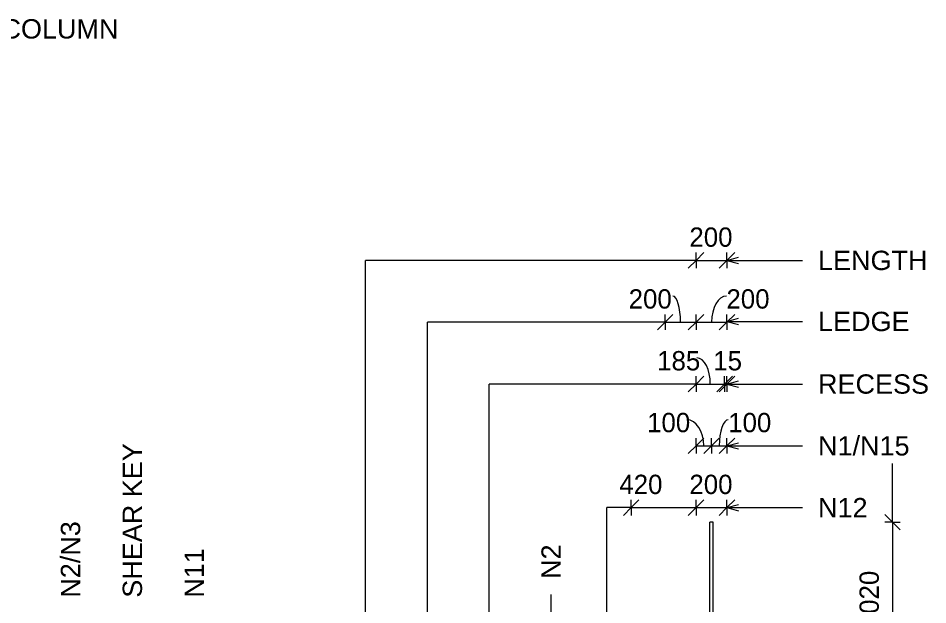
# Model space of a CAD drawing. Header units: millimetres. Extents: x 8080 to 24588, y -2644 to 10127.
# Drawn here: x 18164 to 24047, y 4185 to 7981 of the extents above; entities that cross this region are included whole.
import ezdxf

# ---------------------------------------------------------------- set-up
doc = ezdxf.new("R2010")
doc.units = ezdxf.units.MM
for name, color, linetype, lineweight in [('A-ANNO-DIMS', 211, 'Continuous', 9), ('A-ANNO-DIMS-50', 211, 'Continuous', 9), ('A-DETL-MBND', 5, 'Continuous', 18), ('G-ANNO-TEXT', 231, 'Continuous', 9), ('S-RBAR', 171, 'Continuous', 18)]:
    doc.layers.add(name, color=color, linetype=linetype, lineweight=lineweight)
doc.styles.add('Arial_1', font='arial.ttf', dxfattribs={"height": 125})
doc.styles.add('Nirmala UI Semilight', font='NirmalaS.ttf', dxfattribs={"height": 125})
doc.dimstyles.new('Arrow_Filled_-_2_5_NI_UI', dxfattribs={"dimscale": 304.8, "dimtxt": 130.920493, "dimasz": 0.328084, "dimexe": 0.164042, "dimexo": 0.0625, "dimgap": 0.164042, "dimtad": 1, "dimdec": 0, "dimzin": 0, "dimdsep": 46, "dimtxsty": 'Nirmala UI Semilight', "dimblk1": 'OBLIQUE', "dimblk2": 'OBLIQUE', "dimsah": 1, "dimcen": 0.09, "dimazin": 0, "dimtfac": 1, "dimtdec": 4, "dimtix": 1, "dimtmove": 0, "dimatfit": 3, "dimfxl": 0.164042, "dimfxlon": 1, "dimtvp": 1, "dimtolj": 1, "dimtzin": 0, "dimarcsym": 2})
doc.dimstyles.new('Arrow_Filled_-_2_5_NI_UI_1', dxfattribs={"dimscale": 304.8, "dimtxt": 130.920493, "dimasz": 0.328084, "dimexe": 0.164042, "dimexo": 0.0625, "dimgap": 0.164042, "dimtad": 1, "dimdec": 0, "dimzin": 0, "dimdsep": 46, "dimtxsty": 'Nirmala UI Semilight', "dimblk1": 'OBLIQUE', "dimblk2": 'OBLIQUE', "dimsah": 1, "dimcen": 0.09, "dimazin": 0, "dimtfac": 1, "dimtdec": 4, "dimtix": 1, "dimtmove": 2, "dimatfit": 3, "dimfxl": 0.164042, "dimfxlon": 1, "dimtvp": 1, "dimtolj": 1, "dimtzin": 0, "dimarcsym": 2})
doc.dimstyles.new('Arrow_Filled_-_2_5_NI_UI_2', dxfattribs={"dimscale": 304.8, "dimtxt": 130.920493, "dimasz": 0.328084, "dimexe": 0.164042, "dimexo": 0.0625, "dimgap": 0.164042, "dimtad": 1, "dimdec": 0, "dimzin": 0, "dimdsep": 46, "dimtxsty": 'Nirmala UI Semilight', "dimblk1": 'OBLIQUE', "dimblk2": 'OBLIQUE', "dimsah": 1, "dimcen": 0.09, "dimazin": 0, "dimtfac": 1, "dimtdec": 4, "dimtix": 1, "dimtmove": 1, "dimatfit": 3, "dimfxl": 0.164042, "dimfxlon": 1, "dimtvp": 1, "dimtolj": 1, "dimtzin": 0, "dimarcsym": 2})

# ---------------------------------------------------------------- blocks, each defined once
blk = doc.blocks.new('DIMBLOCK112-Elevation Right')
at = {"layer": 'A-ANNO-DIMS-50'}
for p, q in [((22127.7, 4814), (22177.7, 4864)), ((22127.7, 4814), (22127.7, 4864)), ((22547.7, 4814), (22597.7, 4864)), ((22547.7, 4814), (22547.7, 4864)), ((22127.7, 4814), (22077.7, 4764)), ((22127.7, 4814), (22547.7, 4814)), ((22127.7, 4814), (22127.7, 4764)), ((22547.7, 4814), (22497.7, 4764)), ((22547.7, 4814), (22547.7, 4764))]:
    blk.add_line(p, q, dxfattribs=at)
at = {"layer": 'A-ANNO-DIMS-50', "color": 0, "insert": (22051.9, 5027.1), "char_height": 125, "width": 345.63, "attachment_point": 1, "line_spacing_factor": 1.142579, "style": 'Nirmala UI Semilight'}
blk.add_mtext('420', dxfattribs=at)
blk = doc.blocks.new('_Oblique')
at = {"color": 0, "linetype": 'ByBlock', "lineweight": -2}
blk.add_line((-0.5, -0.5), (0.5, 0.5), dxfattribs=at)
blk = doc.blocks.new('DIMBLOCK113-Elevation Right')
at = {"layer": 'A-ANNO-DIMS-50'}
for p, q in [((22547.7, 4814), (22597.7, 4864)), ((22547.7, 4814), (22547.7, 4864)), ((22747.7, 4814), (22797.7, 4864)), ((22747.7, 4814), (22747.7, 4864)), ((22547.7, 4814), (22497.7, 4764)), ((22547.7, 4814), (22747.7, 4814)), ((22547.7, 4814), (22547.7, 4764)), ((22747.7, 4814), (22697.7, 4764)), ((22747.7, 4814), (22747.7, 4764))]:
    blk.add_line(p, q, dxfattribs=at)
at = {"layer": 'A-ANNO-DIMS-50', "color": 0, "insert": (22504.9, 5027.1), "char_height": 125, "width": 342.774, "attachment_point": 1, "line_spacing_factor": 1.142579, "style": 'Nirmala UI Semilight'}
blk.add_mtext('200', dxfattribs=at)
blk = doc.blocks.new('DIMBLOCK115-Elevation Right')
at = {"layer": 'A-ANNO-DIMS-50'}
for p, q in [((22547.7, 5214), (22597.7, 5264)), ((22547.7, 5214), (22547.7, 5264)), ((22647.7, 5214), (22697.7, 5264)), ((22647.7, 5214), (22647.7, 5264)), ((22547.7, 5214), (22497.7, 5164)), ((22547.7, 5214), (22647.7, 5214)), ((22547.7, 5214), (22547.7, 5164)), ((22647.7, 5214), (22597.7, 5164)), ((22647.7, 5214), (22647.7, 5164))]:
    blk.add_line(p, q, dxfattribs=at)
blk.add_ellipse((22488.3, 5214), major_axis=(0, 169), ratio=0.64739, start_param=4.712389, end_param=6.283185, dxfattribs=at)
at = {"layer": 'A-ANNO-DIMS-50', "color": 0, "insert": (22231.2, 5427.1), "char_height": 125, "width": 308.496, "attachment_point": 1, "line_spacing_factor": 1.142579, "style": 'Nirmala UI Semilight'}
blk.add_mtext('100', dxfattribs=at)
blk = doc.blocks.new('DIMBLOCK116-Elevation Right')
at = {"layer": 'A-ANNO-DIMS-50'}
for p, q in [((22647.7, 5214), (22697.7, 5264)), ((22647.7, 5214), (22647.7, 5264)), ((22747.7, 5214), (22797.7, 5264)), ((22747.7, 5214), (22747.7, 5264)), ((22647.7, 5214), (22597.7, 5164)), ((22647.7, 5214), (22747.7, 5214)), ((22647.7, 5214), (22647.7, 5164)), ((22747.7, 5214), (22697.7, 5164)), ((22747.7, 5214), (22747.7, 5164))]:
    blk.add_line(p, q, dxfattribs=at)
blk.add_ellipse((22755.8, 5214), major_axis=(0, 169), ratio=0.343232, start_param=0, end_param=1.570796, dxfattribs=at)
at = {"layer": 'A-ANNO-DIMS-50', "color": 0, "insert": (22755.8, 5427.1), "char_height": 125, "width": 308.496, "attachment_point": 1, "line_spacing_factor": 1.142579, "style": 'Nirmala UI Semilight'}
blk.add_mtext('100', dxfattribs=at)
blk = doc.blocks.new('DIMBLOCK117-Elevation Right')
at = {"layer": 'A-ANNO-DIMS-50'}
for p, q in [((22547.7, 5614), (22597.7, 5664)), ((22547.7, 5614), (22547.7, 5664)), ((22732.7, 5614), (22782.7, 5664)), ((22732.7, 5614), (22732.7, 5664)), ((22547.7, 5614), (22497.7, 5564)), ((22547.7, 5614), (22732.7, 5614)), ((22547.7, 5614), (22547.7, 5564)), ((22732.7, 5614), (22682.7, 5564)), ((22732.7, 5614), (22732.7, 5564))]:
    blk.add_line(p, q, dxfattribs=at)
blk.add_ellipse((22553.2, 5614), major_axis=(0, 169), ratio=0.514754, start_param=4.712389, end_param=6.283185, dxfattribs=at)
at = {"layer": 'A-ANNO-DIMS-50', "color": 0, "insert": (22296.2, 5827.1), "char_height": 125, "width": 308.496, "attachment_point": 1, "line_spacing_factor": 1.142579, "style": 'Nirmala UI Semilight'}
blk.add_mtext('185', dxfattribs=at)
blk = doc.blocks.new('DIMBLOCK118-Elevation Right')
at = {"layer": 'A-ANNO-DIMS-50'}
for p, q in [((22732.7, 5614), (22782.7, 5664)), ((22732.7, 5614), (22732.7, 5664)), ((22747.7, 5614), (22797.7, 5664)), ((22747.7, 5614), (22747.7, 5664)), ((22732.7, 5614), (22682.7, 5564)), ((22747.7, 5614), (22697.7, 5564)), ((22732.7, 5614), (22747.7, 5614)), ((22732.7, 5614), (22732.7, 5564)), ((22747.7, 5614), (22747.7, 5564))]:
    blk.add_line(p, q, dxfattribs=at)
at = {"layer": 'A-ANNO-DIMS-50', "color": 0, "insert": (22659.3, 5827.1), "char_height": 125, "width": 194.238, "attachment_point": 1, "line_spacing_factor": 1.142579, "style": 'Nirmala UI Semilight'}
blk.add_mtext('15', dxfattribs=at)
blk = doc.blocks.new('DIMBLOCK119-Elevation Right')
at = {"layer": 'A-ANNO-DIMS-50'}
for p, q in [((22347.7, 6014), (22397.7, 6064)), ((22347.7, 6014), (22347.7, 6064)), ((22547.7, 6014), (22597.7, 6064)), ((22547.7, 6014), (22547.7, 6064)), ((22347.7, 6014), (22297.7, 5964)), ((22347.7, 6014), (22547.7, 6014)), ((22347.7, 6014), (22347.7, 5964)), ((22547.7, 6014), (22497.7, 5964)), ((22547.7, 6014), (22547.7, 5964))]:
    blk.add_line(p, q, dxfattribs=at)
blk.add_ellipse((22397.8, 6014), major_axis=(0, 169), ratio=0.295226, start_param=4.712389, end_param=6.283185, dxfattribs=at)
at = {"layer": 'A-ANNO-DIMS-50', "color": 0, "insert": (22112.2, 6227.1), "char_height": 125, "width": 342.774, "attachment_point": 1, "line_spacing_factor": 1.142579, "style": 'Nirmala UI Semilight'}
blk.add_mtext('200', dxfattribs=at)
blk = doc.blocks.new('DIMBLOCK120-Elevation Right')
at = {"layer": 'A-ANNO-DIMS-50'}
for p, q in [((22547.7, 6014), (22597.7, 6064)), ((22547.7, 6014), (22547.7, 6064)), ((22747.7, 6014), (22797.7, 6064)), ((22747.7, 6014), (22747.7, 6064)), ((22547.7, 6014), (22497.7, 5964)), ((22547.7, 6014), (22747.7, 6014)), ((22547.7, 6014), (22547.7, 5964)), ((22747.7, 6014), (22697.7, 5964)), ((22747.7, 6014), (22747.7, 5964))]:
    blk.add_line(p, q, dxfattribs=at)
blk.add_ellipse((22744.3, 6014), major_axis=(0, 169), ratio=0.5711, start_param=0, end_param=1.570796, dxfattribs=at)
at = {"layer": 'A-ANNO-DIMS-50', "color": 0, "insert": (22744.3, 6227.1), "char_height": 125, "width": 342.774, "attachment_point": 1, "line_spacing_factor": 1.142579, "style": 'Nirmala UI Semilight'}
blk.add_mtext('200', dxfattribs=at)
blk = doc.blocks.new('DIMBLOCK121-Elevation Right')
at = {"layer": 'A-ANNO-DIMS-50'}
for p, q in [((22547.7, 6414), (22497.7, 6364)), ((22547.7, 6414), (22597.7, 6464)), ((22547.7, 6414), (22547.7, 6464)), ((22547.7, 6414), (22747.7, 6414)), ((22547.7, 6414), (22547.7, 6364)), ((22747.7, 6414), (22697.7, 6364)), ((22747.7, 6414), (22797.7, 6464)), ((22747.7, 6414), (22747.7, 6464)), ((22747.7, 6414), (22747.7, 6364))]:
    blk.add_line(p, q, dxfattribs=at)
at = {"layer": 'A-ANNO-DIMS-50', "color": 0, "insert": (22504.9, 6627.1), "char_height": 125, "width": 342.774, "attachment_point": 1, "line_spacing_factor": 1.142579, "style": 'Nirmala UI Semilight'}
blk.add_mtext('200', dxfattribs=at)
blk = doc.blocks.new('DIMBLOCK138-Elevation Right')
at = {"layer": 'A-ANNO-DIMS-50'}
for p, q in [((23818.2, 4720), (23768.2, 4770)), ((23818.2, 4720), (23768.2, 4720)), ((23818.2, 4720), (23818.2, 3700)), ((23818.2, 4720), (23868.2, 4670)), ((23818.2, 4720), (23868.2, 4720)), ((23818.2, 3700), (23768.2, 3750)), ((23818.2, 3700), (23768.2, 3700)), ((23818.2, 3700), (23868.2, 3650)), ((23818.2, 3700), (23868.2, 3700))]:
    blk.add_line(p, q, dxfattribs=at)
at = {"layer": 'A-ANNO-DIMS-50', "color": 0, "insert": (23605.1, 4033.9), "char_height": 125, "width": 422.754, "attachment_point": 1, "rotation": 90, "line_spacing_factor": 1.142579, "style": 'Nirmala UI Semilight'}
blk.add_mtext('1020', dxfattribs=at)

msp = doc.modelspace()

# ---------------------------------------------------------------- linework, layer by layer
at = {"layer": 'A-DETL-MBND'}
for p, q in [((20410.4, 3700), (20410.4, 6414)), ((22547.7, 6414), (20410.4, 6414)), ((20810.4, 3700), (20810.4, 6014)), ((22347.7, 6014), (20810.4, 6014)), ((21210.4, 3700), (21210.4, 5614)), ((22547.7, 5614), (21210.4, 5614)), ((23818.2, 4720), (23818.2, 5100)), ((21971.4, 3700), (21971.4, 4814)), ((22127.7, 4814), (21971.4, 4814))]:
    msp.add_line(p, q, dxfattribs=at)
at = {"layer": 'G-ANNO-TEXT', "color": 7}
for p, q in [((22747.4, 6414), (22822.4, 6434.1)), ((22747.4, 6414), (22822.4, 6393.9)), ((22747.4, 6414), (23236.7, 6414)), ((22747.4, 6019), (22822.4, 6039.1)), ((22747.4, 6019), (22822.4, 5998.9)), ((22747.4, 6019), (23236.7, 6019)), ((22747.4, 5614), (22822.4, 5634.1)), ((22747.4, 5614), (22822.4, 5593.9)), ((22747.4, 5614), (23236.7, 5614)), ((22747.4, 5214), (22822.4, 5234.1)), ((22747.4, 5214), (22822.4, 5193.9)), ((22747.4, 5214), (23236.7, 5214)), ((22747.4, 4814), (22822.4, 4834.1)), ((22747.4, 4814), (22822.4, 4793.9)), ((22747.4, 4814), (23236.7, 4814)), ((21610.4, 3699.3), (21610.4, 4252.9))]:
    msp.add_line(p, q, dxfattribs=at)
at = {"layer": 'S-RBAR'}
for p, q in [((22657.7, 4720), (22637.7, 4720)), ((22637.7, 3660), (22637.7, 4720)), ((22657.7, 3660), (22657.7, 4720))]:
    msp.add_line(p, q, dxfattribs=at)

# ---------------------------------------------------------------- texts
at = {"layer": 'G-ANNO-TEXT', "color": 7, "char_height": 125, "attachment_point": 1, "style": 'Arial_1'}
for s, insert, width, rotation in [('UPSTAND/WALL COLUMN', (16649.1, 7974.5), 2621.518, 0.0006), ('LENGTH', (23336.7, 6476.5), 857.806, 359.9997), ('LEDGE', (23336.7, 6081.5), 713.502, 359.9997), ('RECESS', (23336.7, 5676.5), 865.822, 359.9997), ('N1/N15', (23336.7, 5276.5), 713.502, 359.9997), ('SHEAR KEY', (18839.9, 4231.4), 1206.54, 90), ('N12', (23336.7, 4876.5), 384.81, 359.9997), ('N2/N3', (18439.9, 4231.4), 597.257, 90), ('N11', (19239.9, 4231.4), 384.81, 90), ('N2', (21547.9, 4352.9), 268.565, 90)]:
    msp.add_mtext(s, dxfattribs=dict(at, insert=insert, width=width, rotation=rotation))

# ---------------------------------------------------------------- dimensions: what is measured, and where the dimension line sits
at = {"layer": 'A-ANNO-DIMS'}
for base, p1, p2, override, picture, middle in [((22747.7, 6414), (22547.7, 6364), (22747.7, 6364), {"dimpost": '<>', "dimfxl": 200}, 'DIMBLOCK121-Elevation Right', (22647.7, 6528.6)), ((22747.7, 5614), (22732.7, 5564), (22747.7, 5564), {"dimpost": '<>', "dimfxl": 15}, 'DIMBLOCK118-Elevation Right', (22740.2, 5728.9)), ((22747.7, 4814), (22547.7, 4764), (22747.7, 4764), {"dimpost": '<>', "dimfxl": 200}, 'DIMBLOCK113-Elevation Right', (22647.7, 4928.6))]:
    dim = msp.add_linear_dim(base=base, p1=p1, p2=p2, dimstyle='Arrow_Filled_-_2_5_NI_UI', override=override, dxfattribs=at)
    dim.commit()
    dim.dimension.update_dxf_attribs({"geometry": picture, "text_midpoint": middle})
for base, p1, p2, dimstyle, override, picture, middle in [((22547.7, 6014), (22347.7, 5964), (22547.7, 5964), 'Arrow_Filled_-_2_5_NI_UI_2', {"dimpost": '<>', "dimfxl": 200}, 'DIMBLOCK119-Elevation Right', (22283.6, 6143.8)), ((22747.7, 6014), (22547.7, 5964), (22747.7, 5964), 'Arrow_Filled_-_2_5_NI_UI_2', {"dimpost": '<>', "dimfxl": 200}, 'DIMBLOCK120-Elevation Right', (22915.7, 6143.8)), ((22732.7, 5614), (22547.7, 5564), (22732.7, 5564), 'Arrow_Filled_-_2_5_NI_UI_2', {"dimpost": '<>', "dimfxl": 185}, 'DIMBLOCK117-Elevation Right', (22450.4, 5743.8)), ((22647.7, 5214), (22547.7, 5164), (22647.7, 5164), 'Arrow_Filled_-_2_5_NI_UI_2', {"dimpost": '<>', "dimfxl": 100}, 'DIMBLOCK115-Elevation Right', (22385.5, 5343.8)), ((22747.7, 5214), (22647.7, 5164), (22747.7, 5164), 'Arrow_Filled_-_2_5_NI_UI_2', {"dimpost": '<>', "dimfxl": 100}, 'DIMBLOCK116-Elevation Right', (22910, 5343.8)), ((22547.7, 4814), (22127.7, 4764), (22547.7, 4764), 'Arrow_Filled_-_2_5_NI_UI_1', {"dimpost": '<>', "dimfxl": 420}, 'DIMBLOCK112-Elevation Right', (22224.7, 4943.8))]:
    dim = msp.add_linear_dim(base=base, p1=p1, p2=p2, dimstyle=dimstyle, override=override, dxfattribs=at)
    dim.commit()
    dim.dimension.update_dxf_attribs({"geometry": picture, "text_midpoint": middle, "dimtype": 160})
dim = msp.add_linear_dim(base=(23818.2, 3700), p1=(23768.2, 4720), p2=(23768.2, 3700), angle=90, dimstyle='Arrow_Filled_-_2_5_NI_UI', override={"dimpost": '<>', "dimfxl": 1020}, dxfattribs=at)
dim.commit()
dim.dimension.update_dxf_attribs({"geometry": 'DIMBLOCK138-Elevation Right', "text_midpoint": (23703.2, 4210)})

doc.saveas('drawing.dxf')
